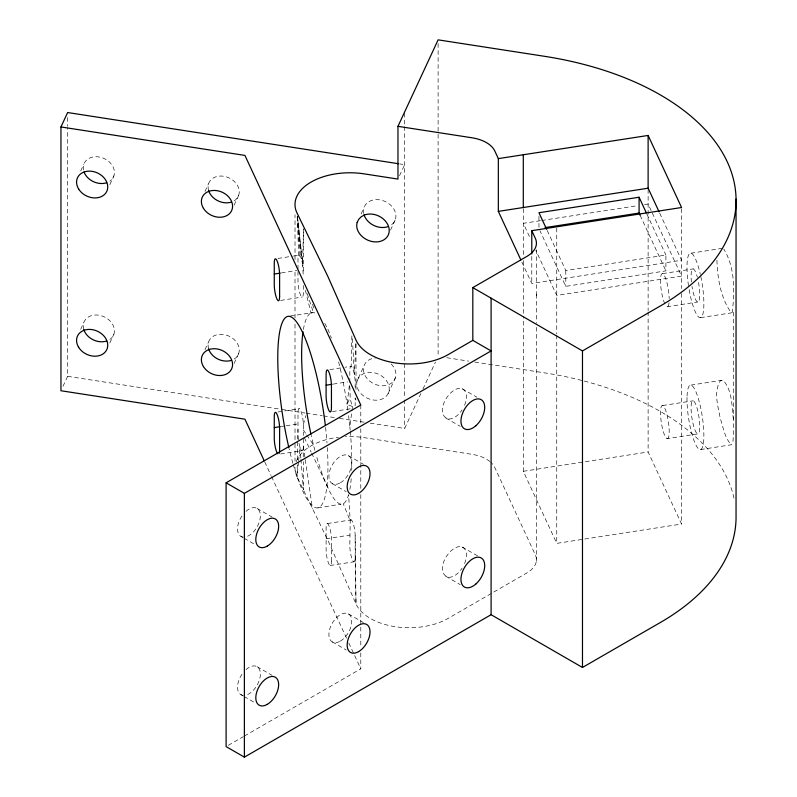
<?xml version="1.0" encoding="UTF-8"?>
<svg xmlns="http://www.w3.org/2000/svg" width="797" height="797" viewBox="0 0 797 797"><rect width="100%" height="100%" fill="white"/><g stroke="black" fill="none" stroke-linecap="round" stroke-linejoin="round"><path stroke-width="0.6" stroke-dasharray="3.98 2.99" d="M295.01 324.18L295.02 442.763M295.01 317.963L295.01 269.486M295.02 259.543L295.02 214.801M298.347 439.725A10.311 2.182 81.2 0 1 297.988 434.744L297.988 413.115A10.311 2.182 81.2 0 1 300.658 410.445A10.311 2.182 81.2 0 1 303.328 424.612L303.328 435.431M536.311 561.327L536.341 323.881M303.328 271.05L303.508 228.839L302.541 263.408L303.328 277.057M700.593 449.548L731.347 444.766L732.891 442.594L733.708 430.928L733.708 312.225M297.281 464.671L297.042 476.835L327.826 540.157L356.01 603.877A54.923 31.711 0 0 0 394.694 626.611A54.923 31.711 0 0 0 448.053 618.452L526.966 572.894A32.298 18.65 0 0 0 535.335 554.881L494.778 467.5A32.298 18.65 0 0 0 490.822 462.31M297.381 459.799L297.759 440.342M297.789 439.127L297.978 429.394M351.866 335.856L351.158 366.311L345.231 367.228M303.268 456.82L303.328 437.832M355.831 343.786L354.376 374.58L352.244 335.826M716.931 260.24C717.499 278.173 720.667 298.257 731.347 312.872L732.234 312.384C734.744 291.682 735.153 267.134 723.736 248.993M298.506 461.981L297.042 476.835A54.923 31.711 0 0 1 295.02 467.401M298.626 460.746L299.961 447.137L300.858 458.145M347.821 410.076L347.064 404.497L349.823 381.534L349.823 370.725A10.311 2.182 81.2 0 1 352.493 368.055A10.311 2.182 81.2 0 1 355.163 382.221L355.163 388.259M349.823 386.346L350.182 397.334A10.311 2.182 81.2 0 0 352.493 406.52L349.843 426.704L348.588 415.655M357.156 380.727C355.323 386.864 359.218 392.961 364.139 396.368A16.797 13.25 24.9 0 0 385.25 397.155A16.797 13.25 24.9 0 0 385.25 379.143A16.797 13.25 24.9 0 0 364.139 373.394L361.091 375.138L358.69 377.639L357.156 380.727L364.02 365.863M303.328 424.612L305.869 415.655M352.493 406.52L347.064 404.497L350.182 397.334M390.51 230.104L395.372 219.544M388.079 393.658L395.372 377.818M361.081 213.965L364.02 207.589M80.686 171.026L83.775 164.371M109.797 184.735L113.911 175.868M80.686 329.3L83.775 322.646M63.003 386.296L67.635 376.323L67.635 127.47M109.797 343.009L113.911 334.132M204.988 191.449L208.595 183.689M234.109 205.158L238.741 195.175M204.988 349.714L208.595 341.953M234.109 363.422L238.741 353.45M399.516 175.758L404.657 164.67L399.735 163.913M370.216 423.127L404.657 428.457L420.856 393.549M422.948 389.046L435.491 362.017M228.261 745.354L243.344 736.647M244.42 736.02L360.792 668.842L360.792 652.663M733.36 419.292C731.805 406.42 732.433 391.367 723.736 380.886L721.923 380.259L720.289 380.866C713.365 392.054 718.127 406.52 720.289 418.545C723.327 427.312 724.632 438.001 731.347 444.766M297.988 269.167L297.988 259.553A10.311 2.182 81.2 0 1 298.765 255.279L300.658 256.883L302.541 263.408L297.45 216.734M317.834 507.878L340.996 504.172M690.959 253.217L721.923 248.365M690.959 385.11L721.923 380.259M277.974 258.437L292.21 256.236M293.396 256.056L299.323 255.14M540.436 220.689L523.3 223.339L530.095 237.974M541.651 220.5L637.112 205.736M644.454 204.6L648.12 204.032L651.777 211.912M281.381 272.933L296.803 270.552M280.644 300.399L301.993 297.092M547.21 230.512L565.79 270.532L665.903 255.05L665.903 270.87L565.79 286.362L539.987 230.781M521.856 262.044L531.778 283.443L681.565 260.27L659.617 212.978M662.676 273.62L693.251 268.888M667.019 306.745L697.604 302.013M329.809 369.609L344.045 367.407M700.593 317.654L731.347 312.872M333.216 384.104L347.452 381.902M277.974 411.999L299.323 408.702M332.479 411.571L350.272 408.821M281.381 426.495L284.947 425.947M286.133 425.767L297.988 423.924M280.644 453.961L301.993 450.664M662.676 405.514L693.251 400.781M667.019 438.639A16.797 3.547 81.2 0 0 667.009 414.848A16.797 3.547 81.2 0 0 660.504 412.726A16.797 3.547 81.2 0 0 667.019 438.639L697.604 433.907A16.797 3.557 81.2 0 0 697.604 410.156A16.797 3.557 81.2 0 0 691.079 407.964A16.797 3.557 81.2 0 0 697.604 433.907M523.3 471.296L648.12 451.989L681.565 524.047L556.744 543.365L523.3 471.296L523.3 316.319M327.437 523.539L351.158 519.873M326.103 538.772L349.823 535.096M330.107 565.501L353.828 561.835M290.307 316.01L313.43 312.544L316.07 313.36M446.669 357.714L468.676 361.121M474.793 362.067L544.5 372.847A258.457 149.218 0 0 1 583.155 380.777M67.635 376.323L280.424 409.24M281.66 409.429L305.032 413.045M306.257 413.235L322.247 415.705M323.482 415.904L334.551 417.608M339.472 418.375L364.07 422.181M464.551 405.294A16.797 9.703 -60 0 0 462.908 389.105A16.797 9.703 -60 0 0 448.053 395.94C443.022 401.897 438.27 415.217 448.053 418.913A16.797 9.703 -60 0 0 462.071 409.947M464.551 563.569A16.797 9.703 -60 0 0 462.908 547.38A16.797 9.703 -60 0 0 448.053 554.214C443.022 560.171 438.27 573.491 448.053 577.187A16.797 9.703 -60 0 0 462.071 568.221M462.071 388.717L476.965 397.245M462.071 546.991L478.031 556.127M348.409 455.635L363.452 464.322M332.249 483.62L346.227 491.679M257.023 508.396L272.076 517.084M240.873 536.371L243.025 537.616M244.101 538.234L254.851 544.441M348.409 613.909L363.452 622.596M332.249 641.884L346.227 649.953M257.023 666.661L272.076 675.348M240.873 694.645L243.025 695.881M244.101 696.508L254.851 702.715M445.782 417.997L460.277 426.385M445.782 576.271L460.277 584.659M303.328 430.021L306.018 433.957M306.696 434.933L313.43 444.766M304.364 437.643L311.139 452.019M311.667 453.124L327.816 487.395A96.935 19.586 81.6 0 0 348.598 494.758L350.182 520.849L349.823 545.915A10.311 2.182 81.2 0 0 352.493 560.082A10.311 2.182 81.2 0 0 355.163 557.412L355.163 535.783A10.311 2.182 81.2 0 0 353.181 523.39A10.311 2.182 81.2 0 0 350.182 520.849L343.238 503.734M652.305 213.038L681.565 276.091L556.744 295.408L535.843 250.368M646.815 213.915L665.903 255.05M640.111 215.29L665.903 270.87M264.753 461.931L271.02 475.42M271.538 476.546L346.695 638.477M348.787 642.98L360.792 668.842M312.424 304.364L314.705 309.993M356.01 400.194L355.163 397.922L355.163 403.85A10.311 2.182 81.2 0 1 355.063 405.832M307.214 293.665L313.43 312.544L310.989 313.012L305.39 290.247M303.328 446.24L305.112 458.454M305.291 459.67L312.434 508.496M297.46 216.754L302.97 266.068M297.391 216.744L301.346 258.656M300.957 459.371L303.418 489.956L303.298 461.722M297.291 216.704L299.961 255.678M297.201 216.774L298.765 255.279M355.163 557.412L356.01 603.877L355.163 535.783M536.311 294.292L536.341 322.655M681.565 208.734L681.565 288.494M681.565 293.455L681.565 524.047M648.12 189.417L648.12 310.651M648.12 311.886L648.12 451.989M565.79 270.532L565.79 286.362M556.744 228.052L556.744 333.833M556.744 335.079L556.744 543.365M538.961 216.385L538.961 228.56M536.311 249.7L536.311 297.55M531.778 256.445L531.778 283.443M523.3 208.724L523.3 255.568M523.3 260.529L523.3 315.084M438.111 43.576L438.111 132.95M438.111 134.195L438.111 356.389M404.657 113.144L404.657 125.408M404.657 126.643L404.657 362.515M404.657 363.761L404.657 398.6M404.657 399.845L404.657 428.457M360.792 405.055L360.792 423.715M360.792 428.696L360.792 489.667M360.792 494.648L360.792 646.447M356.01 343.776L356.01 390.381M303.328 285.465L303.328 292.678A10.311 2.182 81.2 0 1 300.658 295.348A10.311 2.182 81.2 0 1 297.988 281.182L297.988 271.568M295.02 443.989L295.02 461.244M67.635 117.518L67.635 126.225M700.822 276.559A32.627 6.894 81.2 0 1 701.45 317.106A32.627 6.894 81.2 0 1 689.016 288.992M688.498 285.734A32.627 6.894 81.2 0 1 689.485 253.715A32.627 6.894 81.2 0 1 700.324 274.288M698.501 282.377A16.797 3.557 81.2 0 1 698.292 301.943A16.797 3.557 81.2 0 1 691.975 286.372M691.407 282.038A16.797 3.557 81.2 0 1 692.454 269.037A16.797 3.557 81.2 0 1 697.355 277.296M669.042 302.76A16.797 3.547 81.2 0 1 665.973 305.859M664.847 303.896A16.797 3.547 81.2 0 1 660.504 281.122A16.797 3.547 81.2 0 1 664.658 276.061A16.797 3.547 81.2 0 1 669.171 298.616M327.338 447.615A96.925 20.483 81.2 0 1 318.999 507.48A96.925 20.483 81.2 0 1 293.256 464.551M292.917 463.376A96.925 20.483 81.2 0 1 289.211 449.11M325.555 427.361A96.925 20.483 81.2 0 1 327.019 442.973M391.168 363.92A16.797 13.25 24.9 0 1 389.006 384.513A16.797 13.25 24.9 0 1 364.986 375.357A16.797 13.25 24.9 0 1 375.497 357.943M363.711 213.476A16.797 13.25 24.9 0 1 384.572 201.243A16.797 13.25 24.9 0 1 391.168 225.043M490.035 461.632A32.298 18.65 0 0 0 471.934 454.31L364.139 437.643A54.923 31.711 0 0 0 345.42 436.666M296.185 461.722A54.923 31.711 0 0 1 338.426 437.264M208.595 348.787A16.149 12.742 24.9 0 1 217.91 334.551A16.149 12.742 24.9 0 1 237.396 343.567A16.149 12.742 24.9 0 1 232.614 359.895M208.595 190.513A16.149 12.742 24.9 0 1 217.91 176.286A16.149 12.742 24.9 0 1 237.396 185.302A16.149 12.742 24.9 0 1 232.614 201.621M83.476 170.04A16.149 12.742 24.9 0 1 103.53 158.264A16.149 12.742 24.9 0 1 109.876 181.158M83.775 329.47A16.149 12.742 24.9 0 1 102.883 316.279A16.149 12.742 24.9 0 1 109.876 339.422M584.291 381.076A258.457 149.218 0 0 1 734.167 498.922M327.816 487.365A96.935 21.37 80.8 0 1 316.08 454.768M314.885 450.385A96.935 21.37 80.8 0 1 311.268 435.441M303.388 329.5A96.935 21.37 80.8 0 1 310.969 312.992M324.768 323.413A96.935 21.37 80.8 0 1 327.806 329.131M327.836 329.151A96.935 19.586 81.6 0 1 331.413 338.127M338.595 361.918A96.935 19.586 81.6 0 1 347.054 404.487M349.843 426.684A96.935 19.586 81.6 0 1 350.192 430.32M350.301 431.526A96.935 19.586 81.6 0 1 351.666 470.668M351.208 478.708A96.935 19.586 81.6 0 1 349.853 489.368M245.994 669.619A16.149 9.325 -60 0 1 260.37 674.063A16.149 9.325 -60 0 1 245.994 695.104M243.234 695.373A16.149 9.325 -60 0 1 237.526 687.243A16.149 9.325 -60 0 1 243.234 672.529M245.994 511.345A16.149 9.325 -60 0 1 260.37 515.789A16.149 9.325 -60 0 1 245.994 536.829M243.234 537.098A16.149 9.325 -60 0 1 237.526 528.979A16.149 9.325 -60 0 1 243.234 514.254M303.229 448.223A10.311 2.182 81.2 0 1 298.945 443.242M331.442 561.088L331.442 539.449A10.311 2.182 81.2 0 0 328.772 525.283A10.311 2.182 81.2 0 0 326.103 527.953L326.103 549.581A10.311 2.182 81.2 0 0 328.772 563.748A10.311 2.182 81.2 0 0 331.442 561.088M687.004 397.384A32.627 6.894 81.2 0 0 699.148 449.279A32.627 6.894 81.2 0 0 700.135 405.364A32.627 6.894 81.2 0 0 687.004 397.384M340.329 482.813A16.149 9.325 -60 0 0 350.222 457.319A16.149 9.325 -60 0 0 330.436 468.746A16.149 9.325 -60 0 0 340.329 482.813M340.329 641.087A16.149 9.325 -60 0 0 350.222 615.593A16.149 9.325 -60 0 0 330.436 627.01A16.149 9.325 -60 0 0 340.329 641.087"/><path stroke-width="1.2" d="M264.235 460.805L244.928 419.192L60.951 390.739L60.951 126.952L67.635 112.536L398.51 163.724M397.972 126.334L438.111 39.85L544.5 56.308A258.457 149.218 0 0 1 727.262 161.821A258.457 149.218 0 0 1 660.364 305.958L582.477 350.919L472.82 287.617L472.82 340.369L448.053 354.675A54.923 31.711 0 0 1 394.694 362.824A54.923 31.711 0 0 1 356.01 340.1L327.826 276.37L297.042 213.048A54.923 31.711 0 0 1 310.86 182.194A54.923 31.711 0 0 1 364.139 173.856L397.972 179.086L397.972 126.334L471.934 137.771A32.298 18.65 0 0 1 494.778 150.962L498.334 158.613L498.334 211.374L520.81 259.792M472.82 287.617L526.966 256.355A32.298 18.65 0 0 0 535.335 238.333L531.778 230.682L681.565 207.509L648.12 135.44L498.334 158.613M736.049 199.091L736.049 515.639A258.457 149.218 0 0 1 660.364 622.497L582.477 667.468L491.101 614.706L244.38 757.15L226.109 746.6L226.109 482.813L360.792 405.055L244.928 155.415L60.951 126.952M226.109 482.813L244.38 493.363L491.101 350.919L472.82 340.369M498.334 211.374L648.12 188.202L659.099 211.843M646.307 212.809L639.084 197.238L538.961 212.729L546.702 229.406M545.068 227.613L639.084 213.068L640.111 215.29M274.268 274.038L280.195 273.122M326.103 385.21L332.03 384.293M274.268 427.6L280.195 426.684M648.12 135.44L648.12 188.202M639.084 197.238L639.084 213.068M582.477 350.919L582.477 667.468M531.778 230.682L531.778 253.994M523.3 154.757L523.3 207.509M491.101 298.168L491.101 614.706M244.38 493.363L244.38 757.15M288.942 447.964A96.925 20.483 81.2 0 1 286.243 317.037A96.925 20.483 81.2 0 1 325.276 424.911M387.81 226.707A16.797 13.25 24.9 0 1 364.02 214.692M231.469 360.334A16.149 12.742 24.9 0 1 208.595 348.787M231.469 202.059A16.149 12.742 24.9 0 1 208.595 190.513M106.639 182.752A16.149 12.742 24.9 0 1 84.064 172.072M106.639 341.016A16.149 12.742 24.9 0 1 83.775 329.47M310.979 434.255A96.925 21.389 80.8 0 1 303.039 331.682M277.625 453.782A10.311 2.182 81.2 0 1 274.268 438.41L274.268 416.781A10.311 2.182 81.2 0 1 276.938 414.111A10.311 2.182 81.2 0 1 279.608 428.278L279.608 449.916A10.311 2.182 81.2 0 1 279.249 453.354M357.156 222.453C355.323 228.6 359.218 234.697 364.139 238.094A16.797 13.25 24.9 0 0 385.25 238.881A16.797 13.25 24.9 0 0 385.25 220.869A16.797 13.25 24.9 0 0 364.139 215.12L361.091 216.864L358.69 219.364L357.156 222.453M331.442 407.516L331.442 385.887A10.311 2.182 81.2 0 0 328.772 371.721A10.311 2.182 81.2 0 0 326.103 374.391L326.103 396.019A10.311 2.182 81.2 0 0 328.772 410.186A10.311 2.182 81.2 0 0 331.442 407.516M279.608 296.345L279.608 274.716A10.311 2.182 81.2 0 0 276.938 260.549A10.311 2.182 81.2 0 0 274.268 263.219L274.268 284.848A10.311 2.182 81.2 0 0 276.938 299.014A10.311 2.182 81.2 0 0 279.608 296.345M475.899 425.708A16.797 9.703 -60 0 0 481.229 399.686A16.797 9.703 -60 0 0 461.353 417.299A16.797 9.703 -60 0 0 475.899 425.708M475.899 583.982A16.797 9.703 -60 0 0 481.229 557.95A16.797 9.703 -60 0 0 461.353 575.573A16.797 9.703 -60 0 0 475.899 583.982M203.464 208.346A16.149 12.742 24.9 0 0 230.492 212.53A16.149 12.742 24.9 0 0 216.973 190.652A16.149 12.742 24.9 0 0 203.464 208.346M203.464 366.62A16.149 12.742 24.9 0 0 230.492 370.804A16.149 12.742 24.9 0 0 216.973 348.927A16.149 12.742 24.9 0 0 203.464 366.62M78.644 189.038A16.149 12.742 24.9 0 0 105.662 193.223A16.149 12.742 24.9 0 0 92.153 171.345A16.149 12.742 24.9 0 0 78.644 189.038M78.644 347.313A16.149 12.742 24.9 0 0 105.662 351.487A16.149 12.742 24.9 0 0 92.153 329.619A16.149 12.742 24.9 0 0 78.644 347.313M267.224 704.389A16.149 9.325 -60 0 0 277.117 678.895A16.149 9.325 -60 0 0 257.331 690.322A16.149 9.325 -60 0 0 267.224 704.389M358.6 493.363A16.149 9.325 -60 0 0 368.493 467.869A16.149 9.325 -60 0 0 348.707 479.296A16.149 9.325 -60 0 0 358.6 493.363M267.224 546.124A16.149 9.325 -60 0 0 277.117 520.63A16.149 9.325 -60 0 0 257.331 532.047A16.149 9.325 -60 0 0 267.224 546.124M358.6 651.637A16.149 9.325 -60 0 0 368.493 626.143A16.149 9.325 -60 0 0 348.707 637.56A16.149 9.325 -60 0 0 358.6 651.637"/></g></svg>
